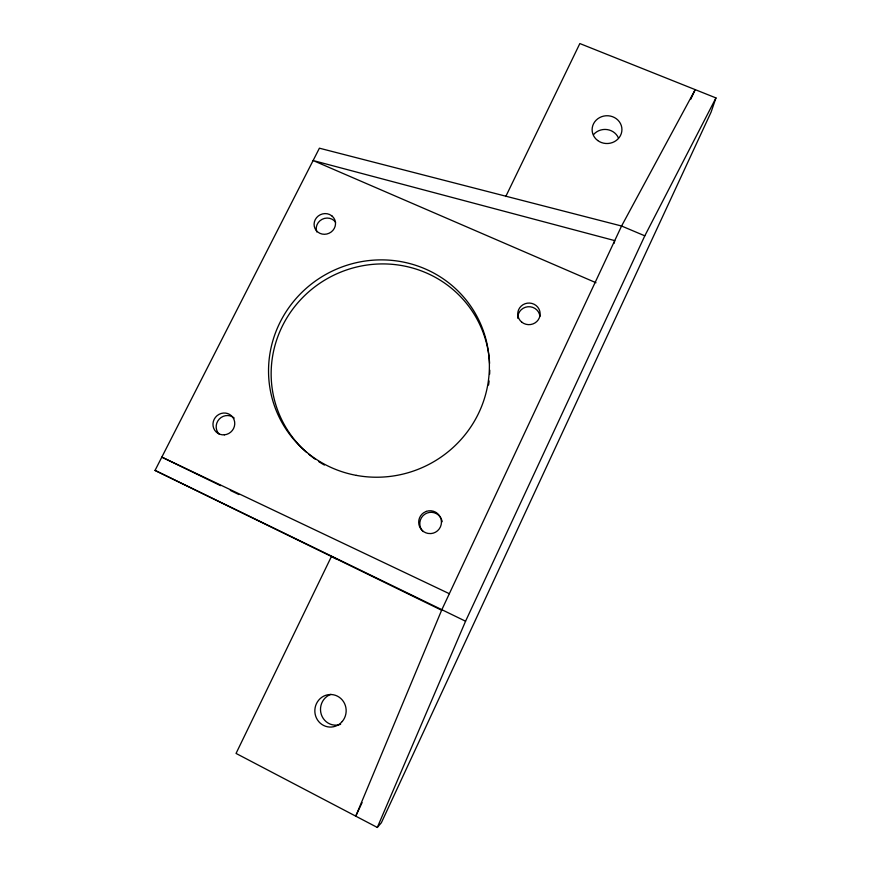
<?xml version="1.0" encoding="UTF-8"?>
<svg xmlns="http://www.w3.org/2000/svg" width="871" height="871" viewBox="0 0 871 871"><rect width="100%" height="100%" fill="white"/><g stroke="black" fill="none" stroke-linecap="round" stroke-linejoin="round"><path stroke-width="1.31" d="M614.164 243.238L614.741 240.614L313.114 160.536L595.993 282.727M505.757 196.53L579.846 43.55L715.962 97.922L711.074 112.163L381.378 822.725L377.317 827.45L236.052 753.426L331.448 556.449L336.554 559.106M377.317 827.45L465.571 621.219L644.801 235.823L715.962 97.922M362.086 802.616L355.76 816.149L441.869 609.646L621.578 226.014L695.221 89.637L690.638 99.446M441.488 610.168L155.038 470.416L319.407 148.19L621.578 226.014L644.801 235.823M449.327 593.706L161.821 457.123L220.537 485.637M230.325 490.395L238.883 494.554M155.038 470.416L465.571 621.219M517.875 318.416A11.073 10.702 -2.1 0 1 527.87 306.755A11.073 10.702 -2.1 0 1 539.922 316.369M316.75 231.936A10.702 10.158 -24.8 0 1 322.15 219.285A10.702 10.158 -24.8 0 1 335.64 222.279M423.012 531.55A11.323 11.269 -75.3 0 1 424.678 514.304A11.323 11.269 -75.3 0 1 441.314 518.876M441.684 519.791A11.323 11.269 -75.3 0 1 442.174 521.696M219.013 433.987A11.029 10.583 -47.3 0 1 219.296 419.038A11.029 10.583 -47.3 0 1 234.201 418.036M306.744 452.485A109.866 107.013 -26.7 0 1 333.637 275.28A109.866 107.013 -26.7 0 1 489.589 363.392M489.742 370.11A109.866 107.013 -26.7 0 1 489.633 374.182M489.099 380.975A109.866 107.013 -26.7 0 1 488.566 385.026M324.415 465.049A109.866 107.013 -26.7 0 1 318.612 461.51M315.237 459.202A109.866 107.013 -26.7 0 1 308.791 454.237M593.63 134.504A14.524 13.588 -2 0 1 618.454 138.054M340.626 724.313A15.841 15.243 -86.9 0 1 321.301 714.46A15.841 15.243 -86.9 0 1 330.86 694.339M426.267 511.408L423.622 512.769A11.443 11.388 -73.5 0 0 427.977 533.422L430.949 533.575A11.443 11.388 -73.5 0 0 441.205 519.78A11.443 11.388 -73.5 0 0 426.267 511.408M331.884 215.899L329.565 214.484A10.811 10.245 -24.8 0 0 314.093 224.119A10.811 10.245 -24.8 0 0 329.107 233.243A10.811 10.245 -24.8 0 0 331.884 215.899M597.669 140.503A14.916 13.903 -2.2 0 0 621.752 131.706A14.916 13.903 -2.2 0 0 601.643 116.692A14.916 13.903 -2.2 0 0 597.669 140.503M521.827 322.205A11.192 10.8 -2.3 0 0 539.987 315.618A11.192 10.8 -2.3 0 0 525.05 303.739A11.192 10.8 -2.3 0 0 521.827 322.205M356.348 475.381A111.02 108.08 -26.7 0 0 483.873 332.417A111.02 108.08 -26.7 0 0 296.652 297.86A111.02 108.08 -26.7 0 0 356.348 475.381M224.391 434.825A11.138 10.692 -47.2 0 0 233.025 417.645A11.138 10.692 -47.2 0 0 214.168 419.343A11.138 10.692 -47.2 0 0 224.391 434.825M342.27 721.482A16.288 15.667 -86.5 0 0 333.56 694.808A16.288 15.667 -86.5 0 0 315.661 716.093A16.288 15.667 -86.5 0 0 342.27 721.482"/></g></svg>
